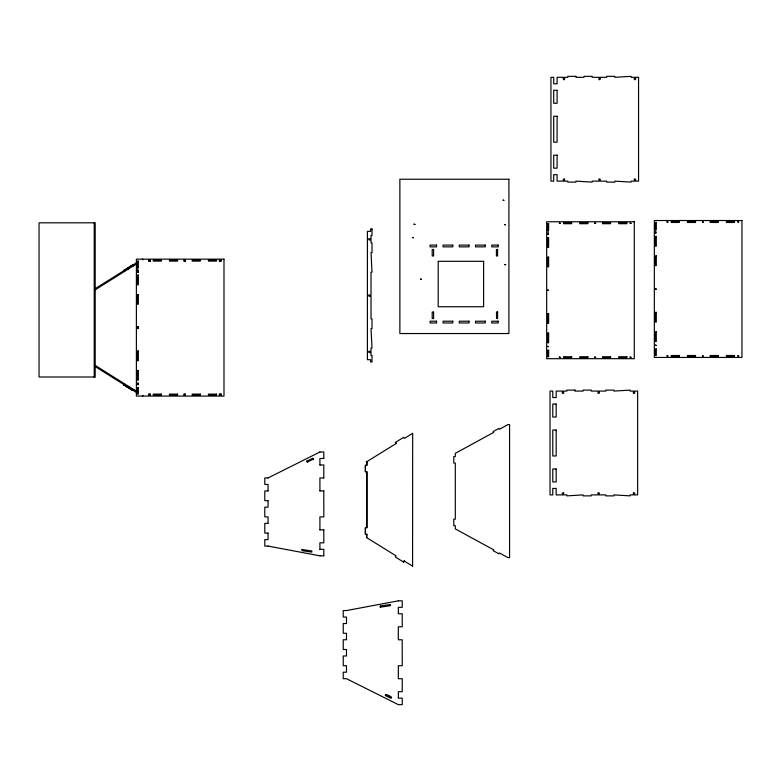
<?xml version="1.0" encoding="UTF-8"?>
<svg xmlns="http://www.w3.org/2000/svg" width="781" height="781" viewBox="0 0 781 781"><rect width="100%" height="100%" fill="white"/><g stroke="black" fill="none" stroke-linecap="round" stroke-linejoin="round"><path stroke-width="1.17" d="M128.182 387.22L128.592 386.361L128.074 387.191L133.141 390.324L133.541 389.475L133.024 390.295M385.726 694.602L385.258 695.51L391.144 698.321C392.872 695.305 377.574 692.132 391.545 697.413M123.71 384.896L131.999 390.002L123.71 384.896L124.384 383.793L123.896 384.564M123.876 384.896L124.55 383.793M403.582 562.076L404.265 560.973L403.582 562.076L395.284 556.97L396.045 555.867L366.416 537.484L366.894 534.233L365.342 534.233L365.342 527.741L366.894 527.741L366.894 471.744L365.342 471.744L365.342 465.261L366.894 465.261L366.894 462.01L366.25 462.01L396.162 443.52L395.401 442.407L396.162 443.52M95.702 365.733L95.184 366.553L137.105 392.853M128.445 387.415L128.963 386.595M132.184 389.768L132.702 388.938M133.395 390.529L133.912 389.699M142.445 396.201L142.962 395.381M123.984 270.616L124.501 271.446L123.828 270.333L131.979 265.218M137.105 262.387L95.184 288.687L95.702 289.507M95.184 289.829L137.261 263.431M395.401 442.407L403.738 437.292L404.421 438.405L412.671 433.289L412.583 566.205M268.039 477.952L319.937 451.994M313.152 459.238L307.275 462.049L306.835 461.141L312.712 458.33L313.152 459.238L312.712 458.33M380.327 606.027L390.149 604.553L390.149 605.695L380.327 607.159L380.327 606.027L380.367 607.159M137.846 270.841L137.846 271.808L137.846 267.59M548.145 233.441L548.145 234.417L548.145 230.2M655.806 232.201L655.806 233.177L655.806 228.96M148.595 260.132L150.411 260.132M148.595 261.108L150.411 261.108M123.828 270.333L124.667 271.446M137.358 270.841L138.335 270.841M137.358 271.808L138.335 271.808M137.358 327.132L138.335 327.132M137.358 328.108L138.335 328.108M94.208 376.998L39.05 376.998L39.05 222.819L95.184 222.819L95.184 377.135L94.208 377.135L94.208 222.819M137.358 383.422L138.335 383.422M137.358 384.398L138.335 384.398M148.595 394.132L150.411 394.132M148.595 395.108L150.411 395.108M319.898 451.994L323.822 451.994L323.793 458.486M323.822 458.486L319.898 458.486L319.937 464.968M306.835 461.141L307.304 462.049M319.898 464.968L323.822 464.968L323.793 477.952M268.068 477.952L264.798 477.952L264.798 484.435L268.068 484.435L268.039 490.927M323.822 477.952L319.898 477.952L319.937 490.927M268.068 490.927L264.798 490.927L264.798 500.66L268.068 500.66M319.898 490.927L323.822 490.927M268.068 523.377L264.798 523.377L264.798 533.111L268.068 533.111M319.898 529.86L323.822 529.86M268.068 546.085L264.798 546.085L264.798 539.593L268.068 539.593L268.039 533.111M319.898 549.336L323.822 549.336L323.793 555.818M319.898 555.818L323.822 555.818M390.11 605.695L390.11 604.553M268.039 546.085L319.937 555.818M404.177 560.973L412.671 566.205M95.184 365.41L137.261 391.798M142.445 259.038L142.962 259.858M133.395 264.71L133.912 265.54M133.024 264.944L133.541 265.765L133.141 264.915L128.182 268.02L128.592 268.879L128.074 268.049M132.272 265.413L132.79 266.243M128.445 267.815L128.963 268.644M366.816 462.01L366.816 465.261M366.816 471.744L366.816 527.741M366.816 534.233L366.816 537.484M365.43 465.261L365.43 471.744M365.43 527.741L365.43 534.233M323.793 490.927L323.822 516.885L319.898 516.885L319.937 529.86M323.793 529.86L323.822 542.844L319.898 542.844L319.937 549.336M268.039 500.66L268.068 507.152L264.798 507.152L264.798 516.885L268.068 516.885L268.039 523.377M220.75 260.132L220.75 261.108M220.75 394.132L220.75 395.108M219.773 260.132L219.773 261.108M219.773 394.132L219.773 395.108M184.414 260.132L184.414 261.108M184.414 394.132L184.414 395.108M149.991 260.132L149.991 261.108M149.991 394.132L149.991 395.108M149.015 260.132L149.015 261.108M149.015 394.132L149.015 395.108M138.335 270.421L138.335 272.237M138.335 326.712L138.335 328.528M138.335 383.002L138.335 384.818M137.358 270.421L137.358 272.237M137.358 326.712L137.358 328.528M137.358 383.002L137.358 384.818M137.378 327.493L138.315 327.747L137.378 327.493M149.034 260.493L149.972 260.747L149.034 260.493M137.378 383.783L138.315 384.037L137.378 383.783M149.034 394.493L149.972 394.747L149.034 394.493M184.423 260.493L185.37 260.747L184.423 260.493M184.423 394.493L185.37 394.747L184.423 394.493M219.793 260.493L220.73 260.747L219.793 260.493M219.793 394.493L220.73 394.747L219.793 394.493M413.998 224.196L414.945 224.45L413.998 224.196M412.378 237.502L413.315 237.756L412.378 237.502M420.49 279.071L421.428 279.315L420.49 279.071M503.101 200.19L504.038 200.444L503.149 200.073M504.555 224.528L505.502 224.772L504.555 224.528M504.721 264.466L505.658 264.72L504.721 264.466M547.666 290.093L548.613 290.347L547.666 290.093M559.333 223.093L560.27 223.346L559.333 223.093M547.666 346.393L548.613 346.637L547.666 346.393M559.333 357.093L560.27 357.347L559.333 357.093M594.722 223.093L595.659 223.346L594.722 223.093M594.722 357.093L595.659 357.347L594.722 357.093M630.082 223.093L631.028 223.346L630.082 223.093M630.082 357.093L631.028 357.347L630.082 357.093M655.337 288.853L656.274 289.107L655.337 288.853M666.994 221.853L667.931 222.107L666.994 221.853M655.337 345.153L656.274 345.407L655.337 345.153M666.994 355.863L667.931 356.107L666.994 355.863M702.383 221.853L703.32 222.107L702.383 221.853M702.383 355.863L703.32 356.107L702.383 355.863M737.752 221.853L738.689 222.107L737.752 221.853M737.752 355.863L738.689 356.107L737.752 355.863M493.709 549.853L493.231 550.712L498.932 553.817L499.401 552.968L507.943 557.634L509.573 557.634L509.573 424.6L507.943 424.6L499.391 429.267L498.932 428.408L493.231 431.522L493.709 432.371L455.303 453.331L455.303 456.573L453.771 456.573L453.771 463.065L455.303 463.065L455.303 519.17L453.771 519.17L453.781 525.652L455.303 525.652L455.303 528.903L493.709 549.853M398.359 600.833L346.461 610.566L343.22 610.566L343.22 617.058L346.491 617.058L346.491 623.541L343.22 623.541L343.25 633.284L346.491 633.284L346.461 639.766L343.22 639.766L343.22 649.499L346.491 649.499L346.461 655.991L343.22 655.991L343.25 665.724L346.491 665.724L346.461 672.216L343.22 672.216L343.22 678.699L346.491 678.699L398.359 704.657L402.244 704.657L402.215 698.175L398.32 698.175L398.359 691.683L402.244 691.683L402.244 678.699L398.32 678.699L398.359 665.724L402.244 665.724L402.215 639.766L398.32 639.766L398.32 626.792L402.244 626.792L402.215 613.807L398.32 613.807L398.32 607.325L402.244 607.325L402.215 600.833L398.32 600.833M575.909 76.343L567.797 76.343L567.797 77.309L564.556 77.309L564.556 79.652L563.579 79.652L563.16 78.676L563.579 77.309L557.087 77.309L557.087 83.801L553.709 83.801L553.709 77.309L550.947 77.309L550.947 181.143L553.709 181.143L553.709 174.651L557.087 174.651L557.087 181.143L563.579 181.143L563.16 179.454L564.556 178.8L564.556 181.143L567.797 181.143L567.797 182.11L575.909 182.11L575.909 181.143L592.135 182.11L592.135 181.143L598.968 181.143L598.968 178.8L600.364 179.454L599.945 181.143L606.759 181.143L606.759 182.11L614.872 182.11L614.872 181.143L631.087 182.11L631.087 181.143L634.338 181.143L634.338 178.8L635.734 179.454L635.304 181.143L638.555 181.143L638.555 77.309L635.304 77.309L635.734 78.676L635.304 79.652L634.338 79.652L634.338 77.309L631.087 77.309L631.087 76.343L614.872 77.309L614.872 76.343L606.759 76.343L606.759 77.309L599.945 77.309L600.364 78.676L599.945 79.652L598.968 79.652L598.968 77.309L592.135 77.309L592.135 76.343L584.022 76.343L584.022 77.309L575.909 77.309L575.909 76.343M557.087 90.293L553.709 90.293L553.709 103.268L557.087 103.268L557.087 90.293M557.087 116.252L553.709 116.252L553.709 142.201L557.087 142.201L557.087 116.252M557.087 155.185L553.709 155.185L553.709 168.159L557.087 168.159L557.087 155.185M508.919 179.23L399.872 179.23L399.872 333.536L508.919 333.536L508.919 179.23M741.95 220.525L654.341 220.525L654.341 357.444L741.95 357.444L741.95 220.525M679.304 221.492L671.191 221.492L671.191 222.468L679.304 222.468L679.304 221.492M695.529 221.492L687.417 221.492L687.417 222.468L695.529 222.468L695.529 221.492M718.266 221.492L710.154 221.492L710.154 222.468L718.266 222.468L718.266 221.492M734.491 221.492L726.379 221.492L726.379 222.468L734.491 222.468L734.491 221.492M634.289 221.755L546.68 221.755L546.68 358.684L634.289 358.684L634.289 221.755M656.294 222.468L655.318 222.468L655.318 228.96L656.294 228.96L656.294 222.468M571.643 222.731L563.531 222.731L563.531 223.708L571.643 223.708L571.643 222.731M587.868 222.731L579.756 222.731L579.756 223.708L587.868 223.708L587.868 222.731M610.596 222.731L602.493 222.731L602.493 223.708L610.596 223.708L610.596 222.731M626.821 222.731L618.708 222.731L618.708 223.708L626.821 223.708L626.821 222.731M548.623 223.708L547.657 223.708L547.657 230.2L548.623 230.2L548.623 223.708M372.01 228.97L370.614 228.97L370.614 231.352L367.402 231.352L367.402 359.699L370.614 359.699L370.614 362.003L372.01 362.003L372.01 355.511L371.034 355.511L371.034 352.27L369.677 352.69L368.7 352.27L368.7 351.294L371.034 351.294L371.034 348.053L372.01 348.053L371.034 328.586L372.01 328.586L372.01 318.853L371.034 318.853L371.034 295.979L369.677 296.399L368.7 295.979L368.7 295.003L371.034 295.003L371.034 272.13L372.01 272.13L371.034 252.663L372.01 252.663L372.01 242.93L371.034 242.93L371.034 239.679L369.677 240.099L368.7 239.679L368.7 238.703L371.034 238.703L371.034 235.462L372.01 235.462L372.01 228.97M656.294 236.418L655.318 236.418L655.318 246.152L656.294 246.152L656.294 236.418M548.623 237.658L547.657 237.658L547.657 247.392L548.623 247.392L548.623 237.658M436.569 245.088L430.077 245.088L430.077 246.855L436.569 246.855L436.569 245.088M452.795 245.088L443.052 245.088L443.052 246.855L452.795 246.855L452.795 245.088M469.01 245.088L459.277 245.088L459.277 246.855L469.01 246.855L469.01 245.088M485.235 245.088L475.502 245.088L475.502 246.855L485.235 246.855L485.235 245.088M498.219 245.088L491.727 245.088L491.727 246.855L498.219 246.855L498.219 245.088M433.582 249.481L432.205 249.481L432.205 255.973L433.582 255.973L433.582 249.481M497.585 249.481L496.423 249.481L496.423 255.973L497.585 255.973L497.585 249.481M656.294 255.885L655.318 255.885L655.318 265.618L656.294 265.618L656.294 255.885M548.623 257.125L547.657 257.125L547.657 266.858L548.623 266.858L548.623 257.125M223.991 259.155L136.392 259.155L136.392 396.084L223.991 396.084L223.991 259.155M161.345 260.132L153.242 260.132L153.242 261.108L161.345 261.108L161.345 260.132M177.57 260.132L169.457 260.132L169.457 261.108L177.57 261.108L177.57 260.132M185.38 260.132L183.984 260.132L183.984 261.108L185.38 261.108L185.38 260.132M200.307 260.132L192.194 260.132L192.194 261.108L200.307 261.108L200.307 260.132M216.532 260.132L208.42 260.132L208.42 261.108L216.532 261.108L216.532 260.132M221.169 260.132L219.354 260.132L219.354 261.108L221.169 261.108L221.169 260.132M138.335 261.108L137.358 261.108L137.358 267.59L138.335 267.59L138.335 261.108M483.615 261.313L438.19 261.313L438.19 306.738L483.615 306.738L483.615 261.313M138.335 275.058L137.358 275.058L137.358 284.792L138.335 284.792L138.335 275.058M138.335 294.525L137.358 294.525L137.358 304.258L138.335 304.258L138.335 294.525M433.582 312.078L432.205 312.078L432.205 318.57L433.582 318.57L433.582 312.078M497.585 311.97L496.511 311.97L496.511 318.463L497.585 318.463L497.585 311.97M656.294 312.341L655.318 312.341L655.318 322.075L656.294 322.075L656.294 312.341M548.623 313.581L547.657 313.581L547.657 323.314L548.623 323.314L548.623 313.581M436.569 321.206L430.106 321.206L430.106 322.963L436.569 322.963L436.569 321.206M452.795 321.206L443.052 321.206L443.052 322.963L452.795 322.963L452.795 321.206M469.01 321.206L459.277 321.206L459.277 322.963L469.01 322.963L469.01 321.206M485.235 321.206L475.502 321.206L475.502 322.963L485.235 322.963L485.235 321.206M498.219 321.206L491.727 321.206L491.727 322.963L498.219 322.963L498.219 321.206M656.294 331.808L655.318 331.808L655.318 341.541L656.294 341.541L656.294 331.808M548.623 333.048L547.657 333.048L547.657 342.781L548.623 342.781L548.623 333.048M656.294 349.009L655.318 349.009L655.318 355.501L656.294 355.501L656.294 349.009M548.623 350.249L547.657 350.249L547.657 356.732L548.623 356.732L548.623 350.249M138.335 350.981L137.358 350.981L137.358 360.715L138.335 360.715L138.335 350.981M679.304 355.501L671.191 355.501L671.191 356.468L679.304 356.468L679.304 355.501M695.529 355.501L687.417 355.501L687.417 356.468L695.529 356.468L695.529 355.501M718.266 355.501L710.154 355.501L710.154 356.468L718.266 356.468L718.266 355.501M734.491 355.501L726.379 355.501L726.379 356.468L734.491 356.468L734.491 355.501M571.643 356.732L563.531 356.732L563.531 357.708L571.643 357.708L571.643 356.732M587.868 356.732L579.756 356.732L579.756 357.708L587.868 357.708L587.868 356.732M610.596 356.732L602.493 356.732L602.493 357.708L610.596 357.708L610.596 356.732M626.821 356.732L618.708 356.732L618.708 357.708L626.821 357.708L626.821 356.732M138.335 370.448L137.358 370.448L137.358 380.181L138.335 380.181L138.335 370.448M138.335 387.649L137.358 387.649L137.358 394.132L138.335 394.132L138.335 387.649M574.992 390.1L566.879 390.1L566.879 391.076L563.628 391.076L563.628 393.409L562.662 393.409L562.232 392.433L562.662 391.076L556.17 391.076L556.17 397.568L552.782 397.568L552.782 391.076L550.029 391.076L550.029 494.9L552.782 494.9L552.782 488.418L556.17 488.418L556.17 494.9L562.662 494.9L562.232 493.211L563.628 492.567L563.628 494.9L566.879 494.9L566.879 495.876L583.104 494.9L583.104 495.876L591.207 495.876L591.207 494.9L598.051 494.9L598.051 492.567L599.447 493.211L599.017 494.9L605.831 494.9L605.831 495.876L613.944 495.876L613.944 494.9L630.169 495.876L630.169 494.9L633.411 494.9L633.411 492.567L634.807 493.211L634.387 494.9L637.638 494.9L637.638 391.076L634.387 391.076L634.807 392.433L634.387 393.409L633.411 393.409L633.411 391.076L630.169 391.076L630.169 390.1L613.944 391.076L613.944 390.1L605.831 390.1L605.831 391.076L599.017 391.076L599.447 392.433L599.017 393.409L598.051 393.409L598.051 391.076L591.207 391.076L591.207 390.1L583.104 390.1L583.104 391.076L574.992 391.076L574.992 390.1M161.345 394.132L153.242 394.132L153.242 395.108L161.345 395.108L161.345 394.132M177.57 394.132L169.457 394.132L169.457 395.108L177.57 395.108L177.57 394.132M185.38 394.132L183.984 394.132L183.984 395.108L185.38 395.108L185.38 394.132M200.307 394.132L192.194 394.132L192.194 395.108L200.307 395.108L200.307 394.132M216.532 394.132L208.42 394.132L208.42 395.108L216.532 395.108L216.532 394.132M221.169 394.132L219.354 394.132L219.354 395.108L221.169 395.108L221.169 394.132M556.17 404.05L552.782 404.05L552.782 417.034L556.17 417.034L556.17 404.05M556.17 430.009L552.782 430.009L552.782 455.967L556.17 455.967L556.17 430.009M556.17 468.942L552.782 468.942L552.782 481.926L556.17 481.926L556.17 468.942M302.042 549.512L302.013 550.644L311.824 552.118L311.795 550.976L302.013 549.512"/></g></svg>
